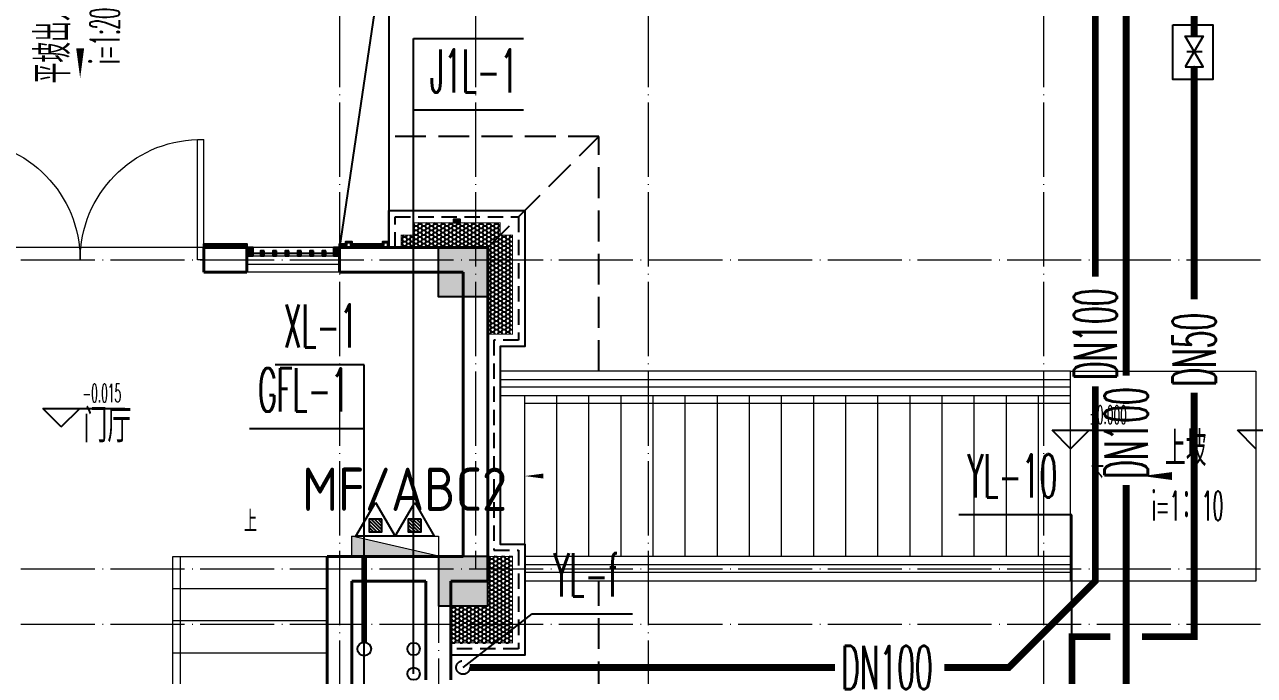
# Model space of a CAD drawing. Extents: x 27938 to 650306, y -92720 to 1524912.
# Drawn here: x 284667 to 294624, y 684793 to 690062 of the extents above; entities that cross this region are included whole.
import ezdxf

# ---------------------------------------------------------------- set-up
doc = ezdxf.new("R2010")
doc.units = 0
doc.header["$LTSCALE"] = 1000
doc.header["$MEASUREMENT"] = 0
for name, pattern in [('#P_--_20B1_001_t3$0$DASH', [0.35, 0.25, -0.1]), ('DASH', [0.35, 0.25, -0.1]), ('DOTE', [2.42, 2, -0.2, 0.02, -0.2]), ('HIDDEN', [0.375, 0.25, -0.125])]:
    doc.linetypes.add(name, pattern=pattern)
for name, color, linetype in [('A-EQPM-MECH', 191, 'Continuous'), ('DIM_ELEV', 3, 'Continuous'), ('DIM_SYMB', 3, 'Continuous'), ('DIM_不分区消火栓', 3, 'Continuous'), ('DIM_管井排水', 3, 'Continuous'), ('DIM_给水', 3, 'Continuous'), ('DIM_雨水', 3, 'Continuous'), ('EQUIP_灭火器', 7, 'Continuous'), ('PIPE-不分区消火栓', 1, 'X'), ('PIPE-给水', 3, 'J1'), ('PIPE-雨水', 4, 'Y'), ('PUB_TEXT', 4, 'Continuous'), ('TEXT_灭火器', 7, 'Continuous'), ('TEXT_给水', 7, 'Continuous'), ('TEXT_雨水', 7, 'Continuous'), ('VALVE_给水', 7, 'Continuous'), ('VPIPE-不分区消火栓', 1, 'X'), ('VPIPE-给水', 3, 'TG_J'), ('VPIPE-给水中', 72, 'J2'), ('VPIPE-雨水', 4, 'DASH'), ('ZC', 6, 'Continuous'), ('卫生间', 6, 'Continuous'), ('看线', 251, 'Continuous'), ('立面', 73, 'Continuous'), ('立面-看线', 251, 'Continuous'), ('铝合金', 144, 'Continuous')]:
    doc.layers.add(name, color=color, linetype=linetype)
for name, color, linetype, lineweight in [('DOTE', 19, 'DOTE', 9), ('EQUIP_消火栓', 242, 'Continuous', 18), ('PUB_HATCH', 8, 'Continuous', 9), ('STAIR', 2, 'Continuous', 18), ('WALL', 9, 'Continuous', 40), ('WINDOW', 8, 'Continuous', 15), ('平面-栏杆', 135, 'Continuous', 15), ('平面-看线', 45, 'Continuous', 15)]:
    doc.layers.add(name, color=color, linetype=linetype, lineweight=lineweight)
doc.styles.add('_TCH_DIM', font='SIMPLEX.shx', dxfattribs={"width": 0.6, "oblique": 10, "bigfont": 'hztxt.shx'})
doc.styles.add('_TWT_PIPEDN', font='SIMPLEX.shx', dxfattribs={"width": 0.6, "oblique": 10, "height": 3, "bigfont": 'HZTXT.shx'})
doc.styles.add('_TWT_SERIAL', font='simplex.shx', dxfattribs={"width": 0.6, "oblique": 10, "height": 3, "bigfont": 'aadri.shx'})
doc.styles.get("Standard").update_dxf_attribs({"font": 'gbenor.shx', "bigfont": 'gbcbig.shx'})
doc.styles.add('TG_LINETYPE', font='SIMPLEX', dxfattribs={"width": 0.8, "height": 3, "bigfont": 'HZTXT'})
doc.linetypes.add('J1', pattern='A,3,-0.2,["J1",Standard,S=0.25,R=0,X=-0.1,Y=-0.115],-0.35', length=3.55)
doc.linetypes.add('J2', pattern='A,3,-0.2,["J2",Standard,S=0.25,R=0,X=-0.1,Y=-0.115],-0.35', length=3.55)
doc.linetypes.add('TG_J', pattern='A,2,-0.22,["J",TG_LINETYPE,S=0.1,R=0,X=-0.18,Y=-0.15],0', length=2.22)
doc.linetypes.add('X', pattern='A,3,-0.2,["X",Standard,S=0.25,R=0,X=-0.1,Y=-0.115],-0.25', length=3.45)
doc.linetypes.add('Y', pattern='A,3,-0.2,["Y",Standard,S=0.25,R=0,X=-0.1,Y=-0.115],-0.2', length=3.4)

# ---------------------------------------------------------------- blocks, each defined once
blk = doc.blocks.new('A$C1F074C3D')
at = {"layer": 'DIM_SYMB'}
blk.add_lwpolyline([(-625, 4290, 0, 0, 0), (-625, 2340, 0, 40, 0), (-625, 2490, 0, 0, 0)], format="xyseb", dxfattribs=at)
at = {"layer": 'STAIR'}
for p, q in [((-1250, 1664), (-1250, 4160)), ((-1250, 4160), (0, 4160)), ((-1190, 4160), (-1190, 1703.5)), ((0, 2496), (0, 4160)), ((-1250, 3900), (0, 3900)), ((-1250, 3640), (0, 3640)), ((-1250, 3380), (0, 3380)), ((-1250, 3120), (0, 3120)), ((-1250, 2860), (0, 2860)), ((-1250, 2600), (0, 2600)), ((0, 2496), (-566.8, 2118.7)), ((-1250, 2340), (-234.4, 2340)), ((-523.7, 1990.8), (-740.3, 2150.2)), ((-740.3, 2150.2), (-699.8, 2030.2)), ((-566.8, 2118.7), (-523.7, 1990.8)), ((-1250, 2080), (-716.6, 2080)), ((-699.8, 2030.2), (-1250, 1664)), ((-644.8, 2080), (-553.8, 2080)), ((-1250, 1820), (-1015.6, 1820))]:
    blk.add_line(p, q, dxfattribs=at)
at = {"layer": 'STAIR', "color": 246, "linetype": '#P_--_20B1_001_t3$0$DASH'}
for p, q in [((0, 2496), (-566.8, 2118.7)), ((0, 0), (0, 2496)), ((-234.4, 2340), (0, 2340)), ((-523.7, 1990.8), (-740.3, 2150.2)), ((-740.3, 2150.2), (-699.8, 2030.2)), ((-566.8, 2118.7), (-523.7, 1990.8)), ((-699.8, 2030.2), (-1250, 1664)), ((-716.6, 2080), (-644.8, 2080)), ((-553.8, 2080), (0, 2080)), ((-1015.6, 1820), (0, 1820)), ((-1250, 0), (-1250, 1664)), ((-1250, 1560), (0, 1560)), ((-1250, 1300), (0, 1300)), ((-1250, 1040), (0, 1040)), ((-1250, 780), (0, 780)), ((-1250, 520), (0, 520)), ((-1250, 260), (0, 260)), ((-1250, 0), (0, 0))]:
    blk.add_line(p, q, dxfattribs=at)
at = {"layer": 'DIM_SYMB', "color": 7, "style": '_TCH_DIM', "width": 0.6}
blk.add_text('上', height=175, dxfattribs=at).set_placement((-672.8, 4355.1))
blk = doc.blocks.new('GDRDADWDAD')
at = {"layer": 'DOTE', "linetype": 'DOTE', "ltscale": 0.3}
for p, q in [((287216.6, 690157.2), (287216.6, 679557.2)), ((288316.6, 690157.2), (288316.6, 685657.2)), ((289716.6, 690157.2), (289716.6, 681057.2)), ((292916.6, 690157.2), (292916.6, 671157.2)), ((270116.6, 688157.2), (328916.6, 688157.2)), ((270116.6, 685657.2), (328916.6, 685657.2)), ((288016.6, 685657.2), (288016.6, 683657.2)), ((270116.6, 685207.2), (328916.6, 685207.2))]:
    blk.add_line(p, q, dxfattribs=at)
blk = doc.blocks.new('HFGHFHF')
at = {"layer": '卫生间', "color": 159, "linetype": 'DASH', "true_color": 0x22346e}
blk.add_line((288416.6, 688257.2), (289316.6, 689157.2), dxfattribs=at)
for points in [[(289316.6, 687257.2), (289316.6, 689157.2), (287616.8, 689157.2)], [(299516.8, 683357.2), (298716.6, 683357.2), (298716.4, 684357.2), (290716.2, 684357.2), (290716, 684657.2), (289316.6, 684657.2), (289316.6, 685557.2)]]:
    blk.add_lwpolyline(points, dxfattribs=at)
blk = doc.blocks.new('A$C028C60F5')
at = {"color": 0}
blk.add_lwpolyline([(400, 0), (0, 0), (0, -400), (400, -400)], close=True, dxfattribs=at)
at = {"layer": 'PUB_HATCH', "color": 0}
blk.add_solid([(0, -400), (400, -400), (0, 0), (400, 0)], dxfattribs=at)
blk = doc.blocks.new('A$C3EFA6995')
at = {"color": 8}
for p in [(9700, 100), (9700, -2400), (15900, -2400)]:
    blk.add_blockref('A$C028C60F5', p, dxfattribs=at)
at = {"color": 8, "xscale": -1}
blk.add_blockref('A$C028C60F5', (16300, 100), dxfattribs=at)
blk = doc.blocks.new('$WINLIB2D$00000001')
at = {"color": 0}
for points in [[(-0.5, 0.5), (-0.5, -0.5)], [(-0.5, 0.5), (0.5, 0.5)], [(0.5, -0.5), (0.5, 0.5)], [(0.5, 0.167), (-0.5, 0.167)], [(0.5, -0.167), (-0.5, -0.167)], [(-0.5, -0.5), (0.5, -0.5)]]:
    blk.add_lwpolyline(points, dxfattribs=at)
blk = doc.blocks.new('$DorLib2D$00000002')
for p, q in [((-0.5, 0), (-0.5, 0.4875)), ((-0.475, 0.4875), (-0.5, 0.4875)), ((-0.475, 0), (-0.475, 0.4875)), ((0.475, 0), (0.475, 0.4875)), ((0.475, 0.4875), (0.5, 0.4875)), ((0.5, 0), (0.5, 0.4875)), ((-0.5, 0), (-0.475, 0)), ((0.5, 0), (0.475, 0))]:
    blk.add_line(p, q)
at = {"lineweight": 13}
for centre, start, end in [((-0.4875, 0), 0, 88.5307), ((0.4875, 0), 91.4693, 180)]:
    blk.add_arc(centre, 0.4875, start, end, dxfattribs=at)
blk = doc.blocks.new('$VALVE$00000296')
for points in [[(-125, 72.2), (-125, -72.2), (125, 72.2), (125, -72.2), (-125, 72.2)], [(0, 60.2), (0, -63.6)]]:
    blk.add_lwpolyline(points)
for p in [(-125, 0), (125, 0)]:
    blk.add_point(p)
blk = doc.blocks.new('$TwtSys$00000546')
h = blk.add_hatch()
h.set_pattern_fill('ANSI31', color=1, scale=200, style=0)
h.set_pattern_definition([(45, (-38543.802, -6670.83), (-17.67767, 17.67767), [])])
h.paths.add_polyline_path([(-65, 174), (65, 174), (65, 44), (-65, 44)])
at = {"color": 1}
for points in [[(0, 344), (-198, 0), (198, 0)], [(-65, 174), (65, 174), (65, 44), (-65, 44)]]:
    blk.add_lwpolyline(points, close=True, dxfattribs=at)
blk = doc.blocks.new('$TwtSys$00000434')
at = {"color": 7}
for p, q in [((-0.5, 0.5), (-0.5, -0.5)), ((-0.5, -0.5), (0.5, 0.5)), ((0.5, 0.5), (-0.5, 0.5)), ((0.5, -0.5), (0.5, 0.5)), ((-0.5, -0.5), (0.5, -0.5))]:
    blk.add_line(p, q, dxfattribs=at)
blk.add_solid([(0.5, -0.5), (0.5, 0.5), (-0.5, -0.5)], dxfattribs=at)

msp = doc.modelspace()

# ---------------------------------------------------------------- hatches: boundary and pattern name
at = {"layer": 'PIPE-给水'}
for points in [[(293146.6, 685107.2), (293119.1, 685107.2), (293119.1, 685134.7)], [(293146.6, 685107.2), (293146.6, 685134.7), (293119.1, 685134.7)], [(294136.3, 685107.2), (294163.8, 685107.2), (294163.8, 685079.7)], [(294136.3, 685107.2), (294136.3, 685079.7), (294163.8, 685079.7)]]:
    msp.add_hatch(color=256, dxfattribs=at).paths.add_polyline_path(points)
at = {"layer": 'PIPE-雨水'}
for points in [[(293336.3, 685557.4), (293355.8, 685538), (293363.8, 685546)], [(293336.3, 685557.4), (293363.8, 685557.4), (293363.8, 685546)], [(292636.1, 684857.2), (292655.5, 684837.7), (292647.5, 684829.7)], [(292636.1, 684857.2), (292636.1, 684829.7), (292647.5, 684829.7)]]:
    msp.add_hatch(color=256, dxfattribs=at).paths.add_polyline_path(points)
at = {"layer": '立面'}
h = msp.add_hatch(dxfattribs=at)
h.set_pattern_fill('ANSI31', color=8, scale=2)
h.set_pattern_definition([(45, (-606233.452, -107108.3295), (-2.24506403, 2.24506403), [])])
h.paths.add_polyline_path([(288191.3, 688457.2), (288141.3, 688457.2), (288141.3, 688487.2), (288191.3, 688487.2)])
h = msp.add_hatch(dxfattribs=at)
h.set_pattern_fill('ANSI31', color=8, scale=2)
h.set_pattern_definition([(45, (-606433.452, -108177.829), (-2.24506403, 2.24506403), [])])
edge = h.paths.add_edge_path()
edge.add_line((286466.6, 688257.2), (286456.6, 688257.2))
edge.add_line((286456.6, 688257.2), (286456.6, 688277.2))
edge.add_line((286456.6, 688277.2), (286126.6, 688277.2))
edge.add_line((286126.6, 688277.2), (286126.6, 688257.3))
edge.add_line((286126.6, 688257.3), (286116.6, 688257.2))
edge.add_line((286116.6, 688257.2), (286116.6, 688287.2))
edge.add_line((286116.6, 688287.2), (286466.6, 688287.2))
edge.add_line((286466.6, 688287.2), (286466.6, 688257.2))
h = msp.add_hatch(dxfattribs=at)
h.set_pattern_fill('ANSI31', color=8, scale=2)
h.set_pattern_definition([(45, (-418225.7032, -266823.1597), (-2.24506403, 2.24506403), [])])
h.paths.add_polyline_path([(287616.3, 688257.3), (287216.6, 688257.3), (287216.6, 688287.3), (287266.6, 688287.3), (287266.6, 688307.4), (287316.6, 688307.4), (287316.6, 688287.4), (287566.5, 688287.1), (287566.6, 688307.4), (287616.3, 688307.4)])
h.paths.add_polyline_path([(287606.3, 688257.3), (287226.6, 688257.3), (287226.6, 688277.3), (287276.6, 688277.3), (287276.6, 688297.4), (287306.6, 688297.4), (287306.6, 688277.4), (287576.4, 688277.1), (287576.5, 688297.4), (287606.3, 688297.4)])
h = msp.add_hatch(dxfattribs=at)
h.set_pattern_fill('ANSI31', color=8, scale=2)
h.set_pattern_definition([(45, (-417585.9357, -266823.3383), (-2.24506403, 2.24506403), [])])
h.paths.add_polyline_path([(286516.6, 688257.2), (286466.6, 688257.2), (286466.6, 688190.5), (286516.6, 688190.5)])
h = msp.add_hatch(dxfattribs=at)
h.set_pattern_fill('ANSI31', color=8, scale=2)
h.set_pattern_definition([(45, (-417675.9383, -266823.3472), (-2.24506403, 2.24506403), [])])
h.paths.add_polyline_path([(286606.6, 688230.2), (286576.6, 688230.2), (286576.6, 688190.5), (286606.6, 688190.5)])
h = msp.add_hatch(dxfattribs=at)
h.set_pattern_fill('ANSI31', color=8, scale=2)
h.set_pattern_definition([(45, (-417775.9383, -266823.3463), (-2.24506403, 2.24506403), [])])
h.paths.add_polyline_path([(286706.6, 688230.2), (286676.6, 688230.2), (286676.6, 688190.5), (286706.6, 688190.5)])
h = msp.add_hatch(dxfattribs=at)
h.set_pattern_fill('ANSI31', color=8, scale=2)
h.set_pattern_definition([(45, (-417875.9383, -266823.3454), (-2.24506403, 2.24506403), [])])
h.paths.add_polyline_path([(286806.6, 688230.2), (286776.6, 688230.2), (286776.6, 688190.5), (286806.6, 688190.5)])
h = msp.add_hatch(dxfattribs=at)
h.set_pattern_fill('ANSI31', color=8, scale=2)
h.set_pattern_definition([(45, (-417975.9383, -266823.3444), (-2.24506403, 2.24506403), [])])
h.paths.add_polyline_path([(286906.6, 688230.2), (286876.6, 688230.2), (286876.6, 688190.5), (286906.6, 688190.5)])
h = msp.add_hatch(dxfattribs=at)
h.set_pattern_fill('ANSI31', color=8, scale=2)
h.set_pattern_definition([(45, (-418075.9383, -266823.3435), (-2.24506403, 2.24506403), [])])
h.paths.add_polyline_path([(287006.6, 688230.2), (286976.6, 688230.2), (286976.6, 688190.5), (287006.6, 688190.5)])
h = msp.add_hatch(dxfattribs=at)
h.set_pattern_fill('ANSI31', color=8, scale=2)
h.set_pattern_definition([(45, (-418175.9383, -266823.3426), (-2.24506403, 2.24506403), [])])
h.paths.add_polyline_path([(287106.6, 688230.2), (287076.6, 688230.2), (287076.6, 688190.5), (287106.6, 688190.5)])
h = msp.add_hatch(dxfattribs=at)
h.set_pattern_fill('ANSI31', color=8, scale=2)
h.set_pattern_definition([(45, (-418285.939, -266823.342), (-2.24506403, 2.24506403), [])])
h.paths.add_polyline_path([(287216.6, 688257.2), (287166.6, 688257.2), (287166.6, 688190.5), (287216.6, 688190.5)])
at = {"layer": '立面-看线'}
h = msp.add_hatch(dxfattribs=at)
h.set_pattern_fill('HONEY', color=8, scale=13)
h.set_pattern_definition([(0, (-147200.637, 156240.446), (30.95625, 17.872595), [20.6375, -41.275]), (120, (-147200.637, 156240.446), (-30.9562463, 17.8726014), [20.6375, -41.275]), (60, (-147200.637, 156240.446), (3.7e-06, 35.7451964), [-41.275, 20.6375])])
h.paths.add_polyline_path([(287816.3, 688357.2), (287816.3, 688457.2), (288516.3, 688457.2), (288516.3, 688357.2), (288616.3, 688357.2), (288616.3, 687557.2), (288416.6, 687557.2), (288416.6, 688257.2), (287717.2, 688257.2), (287717.2, 688357.2)])
h = msp.add_hatch(dxfattribs=at)
h.set_pattern_fill('HONEY', color=8, scale=13)
h.set_pattern_definition([(0, (-147300, 152740.447), (30.95625, 17.872595), [20.6375, -41.275]), (120, (-147300, 152740.447), (-30.9562463, 17.8726014), [20.6375, -41.275]), (60, (-147300, 152740.447), (3.7e-06, 35.7451964), [-41.275, 20.6375])])
h.paths.add_polyline_path([(288116.6, 685357.2), (288416.6, 685357.2), (288416.6, 685757.2), (288616, 685757.2), (288616.3, 685057.2), (288116.9, 685057.2)])

# ---------------------------------------------------------------- linework, layer by layer
at = {"color": 8, "const_width": 8}
for points in [[(288416.6, 687557.2), (288616.3, 687557.2), (288616.3, 688357.2), (288516.3, 688357.2), (288516.3, 688457.2), (288226.3, 688457.2), (288226.3, 688457.2), (288106.3, 688457.2), (288106.3, 688457.2), (287816.3, 688457.2), (287816.3, 688357.2), (287716.3, 688357.2), (287716.3, 688257.2)], [(288416.6, 685757.2), (288616.6, 685757.2), (288616.6, 685057.2), (288116.6, 685057.2)]]:
    msp.add_lwpolyline(points, dxfattribs=at)
at = {"layer": 'A-EQPM-MECH', "color": 8}
for points in [[(282616.8, 688257.2), (282616.8, 690957.2), (287616.8, 690957.2), (287616.8, 688257.2)], [(287616.6, 690957.2), (287216.6, 688257.2)]]:
    msp.add_lwpolyline(points, dxfattribs=at)
at = {"layer": 'DIM_ELEV', "color": 8}
for p, q in [((284963.2, 686804.9), (284813.2, 686954.9)), ((284813.2, 686954.9), (285478.2, 686954.9)), ((284963.2, 686804.9), (285113.2, 686954.9)), ((293136.3, 686628.9), (292986.3, 686778.9)), ((292986.3, 686778.9), (293651.2, 686778.9)), ((293136.3, 686628.9), (293286.3, 686778.9)), ((294636.3, 686628.9), (294486.3, 686778.9)), ((294486.3, 686778.9), (295151.2, 686778.9))]:
    msp.add_line(p, q, dxfattribs=at)
at = {"layer": 'DIM_SYMB', "color": 8}
for points in [[(285116.6, 690364.3, 0, 0, 0), (285116.6, 689629.5, 0, 64, 0), (285116.6, 689869.5, 0, 0, 0)], [(293235.7, 686407.4, 0, 0, 0), (288716.3, 686407.4, 0, 40, 0), (288866.3, 686407.4, 0, 0, 0)], [(294423.6, 686407.4, 0, 0, 0), (293716.9, 686407.4, 0, 64, 0), (293956.9, 686407.4, 0, 0, 0)]]:
    msp.add_lwpolyline(points, format="xyseb", dxfattribs=at)
at = {"layer": 'DIM_不分区消火栓'}
for p, q in [((287416.6, 687307), (286695.1, 687307)), ((287416.6, 685007.2), (287416.6, 687307))]:
    msp.add_line(p, q, dxfattribs=at)
at = {"layer": 'DIM_管井排水'}
for p, q in [((287416.6, 686789.8), (286486.5, 686789.8)), ((287416.7, 683857.2), (287416.6, 686789.8))]:
    msp.add_line(p, q, dxfattribs=at)
at = {"layer": 'DIM_给水'}
for p, q in [((287816.6, 685007.2), (287816.6, 689949.7)), ((287816.6, 689949.7), (288705.1, 689949.7)), ((287816.6, 684807.2), (287816.6, 689371.6)), ((287816.6, 689371.6), (288706.2, 689371.6))]:
    msp.add_line(p, q, dxfattribs=at)
at = {"layer": 'DIM_雨水'}
for p, q in [((293146.6, 686093.6), (292230.8, 686093.6)), ((293146.6, 682776.7), (293146.6, 686093.6)), ((288216.6, 684857.2), (288775.1, 685293.2)), ((288775.1, 685293.2), (289588.3, 685293.2))]:
    msp.add_line(p, q, dxfattribs=at)
at = {"layer": 'PIPE-不分区消火栓', "const_width": 45}
msp.add_lwpolyline([(287416.6, 685062.2), (287416.6, 685759.4)], dxfattribs=at)
at = {"layer": 'PIPE-给水', "const_width": 55}
for points in [[(294136.3, 689969.6), (294136.3, 691764.4)], [(294136.3, 687839.4), (294136.3, 689719.6)], [(294136.3, 685107.2), (294136.3, 687081.4)], [(293146.6, 684607.2), (293146.6, 685107.2)], [(293146.6, 685107.2), (293458.8, 685107.2)], [(293713.8, 685107.2), (294136.3, 685107.2)]]:
    msp.add_lwpolyline(points, dxfattribs=at)
at = {"layer": 'PIPE-雨水', "const_width": 55}
for points in [[(293336.3, 688020.4), (293336.3, 690857.2)], [(293586.3, 687221), (293586.3, 690857.2)], [(293336.3, 685557.4), (293336.3, 687134.5)], [(293586.3, 683216.4), (293586.3, 686335)], [(293336.3, 685557.4), (292636.1, 684857.2)], [(288271.6, 684857.2), (291228.2, 684857.2)], [(292114.1, 684857.2), (292636.1, 684857.2)]]:
    msp.add_lwpolyline(points, dxfattribs=at)
at = {"layer": 'STAIR', "color": 8}
for p, q in [((293136.3, 687057.4), (288716.3, 687057.4)), ((288716.3, 685757.4), (288716.3, 687057.4)), ((288716.3, 686997.4), (293136.3, 686997.4)), ((288976.3, 685757.4), (288976.3, 687057.4)), ((289236.3, 685757.4), (289236.3, 687057.4)), ((289496.3, 685757.4), (289496.3, 687057.4)), ((289756.3, 685757.4), (289756.3, 687057.4)), ((290016.3, 685757.4), (290016.3, 687057.4)), ((290276.3, 685757.4), (290276.3, 687057.4)), ((290536.3, 685757.4), (290536.3, 687057.4)), ((290796.3, 685757.4), (290796.3, 687057.4)), ((291056.3, 685757.4), (291056.3, 687057.4)), ((291316.3, 685757.4), (291316.3, 687057.4)), ((291576.3, 685757.4), (291576.3, 687057.4)), ((291836.3, 685757.4), (291836.3, 687057.4)), ((292096.3, 685757.4), (292096.3, 687057.4)), ((292356.3, 685757.4), (292356.3, 687057.4)), ((292616.3, 685757.4), (292616.3, 687057.4)), ((292876.3, 685757.4), (292876.3, 687057.4)), ((293136.3, 685757.4), (293136.3, 687057.4)), ((293136.3, 685757.4), (288716.3, 685757.4))]:
    msp.add_line(p, q, dxfattribs=at)
msp.add_lwpolyline([(293136.3, 687257.4), (294636.3, 687257.4), (294636.3, 685557.4), (293136.3, 685557.4)], close=True, dxfattribs=at)
at = {"layer": 'VPIPE-不分区消火栓'}
msp.add_circle((287416.6, 685007.2), 55, dxfattribs=at)
msp.add_circle((287416.6, 685007.2), 55, dxfattribs=at)
at = {"layer": 'VPIPE-给水'}
msp.add_circle((287816.6, 684807.2), 50, dxfattribs=at)
at = {"layer": 'VPIPE-给水中'}
msp.add_circle((287816.6, 685007.2), 50, dxfattribs=at)
at = {"layer": 'VPIPE-雨水'}
msp.add_circle((288216.6, 684857.2), 55, dxfattribs=at)
at = {"layer": 'WALL', "color": 8}
for p, q in [((286466.6, 688257.2), (286116.6, 688257.2)), ((286116.6, 688257.2), (286116.6, 688057.2)), ((286466.6, 688057.2), (286466.6, 688257.2)), ((288416.6, 688257.2), (287216.6, 688257.2)), ((287216.6, 688257.2), (287216.6, 688057.2)), ((288416.6, 688257.2), (288416.6, 685557.2)), ((286116.6, 688057.2), (286466.6, 688057.2)), ((287216.6, 688057.2), (288216.6, 688057.2)), ((288216.6, 688057.2), (288216.6, 685757.2)), ((287116.6, 685757.2), (287116.6, 683657.2)), ((288016.6, 685757.2), (287116.6, 685757.2)), ((288216.6, 685757.2), (288016.6, 685757.2)), ((287316.6, 685557.2), (287316.6, 683757.2)), ((287916.6, 685557.2), (287316.6, 685557.2)), ((287916.6, 685557.2), (287916.6, 684757.2)), ((288116.6, 684757.2), (288116.6, 685557.2)), ((288416.6, 685557.2), (288116.6, 685557.2))]:
    msp.add_line(p, q, dxfattribs=at)
at = {"layer": 'WINDOW'}
msp.add_line((286116.6, 688257.2), (284116.6, 688257.2), dxfattribs=at)
at = {"layer": 'ZC'}
msp.add_lwpolyline([(293963.2, 690060.3), (294286.7, 690060.3), (294286.7, 689617.3), (293963.2, 689617.3)], close=True, dxfattribs=at)
at = {"layer": '平面-栏杆', "color": 8}
for p, q in [((293136.3, 687187.4), (288516.6, 687187.4)), ((293136.3, 687127.4), (288516.6, 687127.4)), ((293136.3, 685687.4), (288716.6, 685687.4)), ((293136.3, 685627.4), (288716.6, 685627.4))]:
    msp.add_line(p, q, dxfattribs=at)
at = {"layer": '平面-看线', "color": 8}
for p, q in [((293136.3, 687257.4), (288516.6, 687257.4)), ((293136.3, 687057.4), (293136.3, 687257.4)), ((293136.3, 687057.4), (288516.6, 687057.4)), ((293136.3, 685757.4), (288716.6, 685757.4)), ((293136.3, 685557.4), (293136.3, 685757.4)), ((293136.3, 685557.4), (288716.6, 685557.4))]:
    msp.add_line(p, q, dxfattribs=at)
at = {"layer": '看线', "color": 8}
msp.add_lwpolyline([(287616.3, 688257.2), (287616.3, 688557.2), (288716.3, 688557.2), (288716.3, 687457.2), (288516.6, 687457.2), (288516.6, 685857.2), (288716.6, 685857.2), (288716.6, 684957.2), (288116.6, 684957.2)], dxfattribs=at)
at = {"layer": '看线', "color": 8, "linetype": 'HIDDEN', "ltscale": 0.5}
msp.add_lwpolyline([(287666.3, 688257.2), (287666.3, 688507.2), (288666.3, 688507.2), (288666.3, 687507.2), (288466.6, 687507.2), (288466.6, 685807.2), (288666.6, 685807.2), (288666.6, 685007.2), (288116.6, 685007.2)], dxfattribs=at)
at = {"layer": '立面', "color": 8}
for p, q in [((287006.6, 688230.2), (286976.6, 688230.2)), ((286976.6, 688230.2), (286976.6, 688190.5)), ((286976.6, 688190.5), (287006.6, 688190.5)), ((287006.6, 688190.5), (287006.6, 688230.2))]:
    msp.add_line(p, q, dxfattribs=at)
for points in [[(288191.3, 688457.2), (288141.3, 688457.2), (288141.3, 688487.2), (288191.3, 688487.2)], [(286516.6, 688257.2), (286466.6, 688257.2), (286466.6, 688190.5), (286516.6, 688190.5)], [(286606.6, 688230.2), (286576.6, 688230.2), (286576.6, 688190.5), (286606.6, 688190.5)], [(286706.6, 688230.2), (286676.6, 688230.2), (286676.6, 688190.5), (286706.6, 688190.5)], [(286806.6, 688230.2), (286776.6, 688230.2), (286776.6, 688190.5), (286806.6, 688190.5)], [(286906.6, 688230.2), (286876.6, 688230.2), (286876.6, 688190.5), (286906.6, 688190.5)], [(287216.6, 688257.2), (287166.6, 688257.2), (287166.6, 688190.5), (287216.6, 688190.5)]]:
    msp.add_lwpolyline(points, close=True, dxfattribs=at)
msp.add_lwpolyline([(286466.6, 688257.2), (286456.6, 688257.2), (286456.6, 688277.2), (286126.6, 688277.2), (286126.6, 688257.3), (286116.6, 688257.2), (286116.6, 688287.2), (286466.6, 688287.2), (286466.6, 688257.2)], dxfattribs=at)
at = {"layer": '铝合金', "color": 8}
for p, q in [((286576.6, 688210.3), (286516.6, 688210.3)), ((286676.6, 688210.3), (286606.6, 688210.3)), ((286776.6, 688210.3), (286706.6, 688210.3)), ((286876.6, 688210.3), (286806.6, 688210.3)), ((286976.6, 688210.3), (286906.6, 688210.3)), ((287076.6, 688210.3), (287006.6, 688210.3)), ((287166.6, 688210.3), (287106.6, 688210.3))]:
    msp.add_line(p, q, dxfattribs=at)
for points in [[(288191.3, 688457.2), (288141.3, 688457.2), (288141.3, 688487.2), (288191.3, 688487.2)], [(286516.6, 688257.2), (286466.6, 688257.2), (286466.6, 688190.5), (286516.6, 688190.5)], [(286606.6, 688230.2), (286576.6, 688230.2), (286576.6, 688190.5), (286606.6, 688190.5)], [(286706.6, 688230.2), (286676.6, 688230.2), (286676.6, 688190.5), (286706.6, 688190.5)], [(286806.6, 688230.2), (286776.6, 688230.2), (286776.6, 688190.5), (286806.6, 688190.5)], [(286906.6, 688230.2), (286876.6, 688230.2), (286876.6, 688190.5), (286906.6, 688190.5)], [(287006.6, 688230.2), (286976.6, 688230.2), (286976.6, 688190.5), (287006.6, 688190.5)], [(287106.6, 688230.2), (287076.6, 688230.2), (287076.6, 688190.5), (287106.6, 688190.5)], [(287216.6, 688257.2), (287166.6, 688257.2), (287166.6, 688190.5), (287216.6, 688190.5)]]:
    msp.add_lwpolyline(points, close=True, dxfattribs=at)
for points in [[(286466.6, 688257.2), (286456.6, 688257.2), (286456.6, 688277.2), (286126.6, 688277.2), (286126.6, 688257.3), (286116.6, 688257.2), (286116.6, 688287.2), (286466.6, 688287.2), (286466.6, 688257.2)], [(287216.6, 688257.3), (287216.6, 688287.3), (287266.6, 688287.3), (287266.6, 688307.4), (287316.6, 688307.4), (287316.6, 688287.4), (287566.5, 688287.1), (287566.6, 688307.4), (287616.3, 688307.4), (287616.3, 688257.3)], [(287226.6, 688257.3), (287226.6, 688277.3), (287276.6, 688277.3), (287276.6, 688297.4), (287306.6, 688297.4), (287306.6, 688277.4), (287576.4, 688277.1), (287576.5, 688297.4), (287606.3, 688297.4), (287606.3, 688257.3)]]:
    msp.add_lwpolyline(points, dxfattribs=at)

# ---------------------------------------------------------------- block references
msp.add_blockref('GDRDADWDAD', (0, 0))
at = {"color": 8}
for name, p in [('HFGHFHF', (0, 0)), ('A$C3EFA6995', (272116.6, 688157.2)), ('A$C1F074C3D', (287116.6, 681597.1))]:
    msp.add_blockref(name, p, dxfattribs=at)
at = {"layer": 'EQUIP_消火栓', "xscale": 700, "yscale": -160, "zscale": 700, "rotation": 180}
msp.add_blockref('$TwtSys$00000434', (287666.6, 685839.4), dxfattribs=at)
at = {"layer": 'EQUIP_灭火器', "xscale": 0.8, "yscale": -0.8, "zscale": 0.8, "rotation": 180}
for p in [(287507.9, 685919.4), (287825.3, 685919.4)]:
    msp.add_blockref('$TwtSys$00000546', p, dxfattribs=at)
at = {"layer": 'VALVE_给水', "rotation": 89.99999999999955}
msp.add_blockref('$VALVE$00000296', (294136.3, 689844.6), dxfattribs=at)
at = {"layer": 'WINDOW', "rotation": 180}
for name, p, xscale, yscale, zscale in [('$DorLib2D$00000002', (285116.6, 688157.2), 2000, -2000, 2000), ('$WINLIB2D$00000001', (286841.6, 688157.2), 750.0034281517146, -200, 750.0034281517146)]:
    msp.add_blockref(name, p, dxfattribs=dict(at, xscale=xscale, yscale=yscale, zscale=zscale))

# ---------------------------------------------------------------- texts
at = {"layer": 'DIM_ELEV', "color": 8, "style": '_TCH_DIM', "width": 0.423529}
for s, p in [('-0.015', (285136.2, 687005)), ('%%P0.000', (293289.3, 686829))]:
    msp.add_text(s, height=148.75, dxfattribs=at).set_placement(p)
at = {"layer": 'DIM_SYMB', "color": 7, "style": '_TCH_DIM', "width": 0.6}
for s, rotation, p in [('平坡出入口', 90, (285036.5, 689586.1)), ('上坡', 359.99864, (293900.8, 686487.5))]:
    msp.add_text(s, height=280, rotation=rotation, dxfattribs=at).set_placement(p)
msp.add_text('下', height=175, dxfattribs=at).set_placement((293300.8, 686319.9))
at = {"layer": 'DIM_不分区消火栓', "color": 7, "style": '_TWT_SERIAL', "width": 0.48}
msp.add_text('XL-1', height=350, dxfattribs=at).set_placement((286765.1, 687447))
at = {"layer": 'DIM_管井排水', "color": 7, "style": '_TWT_SERIAL', "width": 0.48}
msp.add_text('GFL-1', height=350, dxfattribs=at).set_placement((286556.5, 686929.8))
at = {"layer": 'DIM_给水', "color": 7, "style": '_TWT_SERIAL', "width": 0.48}
msp.add_text('J1L-1', height=350, dxfattribs=at).set_placement((287948.4, 689511.6))
at = {"layer": 'DIM_雨水', "color": 7, "style": '_TWT_SERIAL', "width": 0.48}
for s, p in [('YL-10', (292300.8, 686233.6)), ('YL-f', (288950.3, 685433.2))]:
    msp.add_text(s, height=350, dxfattribs=at).set_placement(p)
at = {"layer": 'PUB_TEXT', "color": 8, "style": '_TCH_DIM'}
for s, height, rotation, width, p in [('i=1:20', 238, 90, 0.423529, (285434.7, 689747.1)), ('i=1', 238, 359.99864, 0.423529, (293791.7, 686047.4)), ('：', 280, 359.99864, 0.6, (294031.7, 686047.3)), ('10', 238, 359.99864, 0.423529, (294199.7, 686047.3))]:
    msp.add_text(s, height=height, rotation=rotation, dxfattribs=dict(at, width=width)).set_placement(p)
at = {"layer": 'PUB_TEXT', "color": 8}
msp.add_text('门厅', height=270.07, dxfattribs=at).set_placement((285141.7, 686680))
at = {"layer": 'TEXT_灭火器'}
msp.add_text('MF/ABC2', height=350, dxfattribs=at).set_placement((286914.1, 686125.5))
at = {"layer": 'TEXT_给水', "style": '_TWT_PIPEDN', "width": 0.48}
msp.add_text('DN50', height=350, rotation=90, dxfattribs=at).set_placement((294311.3, 687131.4))
at = {"layer": 'TEXT_雨水', "style": '_TWT_PIPEDN', "width": 0.48}
for rotation, p in [(90, (293511.3, 687184.5)), (90.00001, (293761.3, 686385))]:
    msp.add_text('DN100', height=350, rotation=rotation, dxfattribs=at).set_placement(p)
msp.add_text('DN100', height=350, dxfattribs=at).set_placement((291278.2, 684682.2))

doc.saveas('drawing.dxf')
